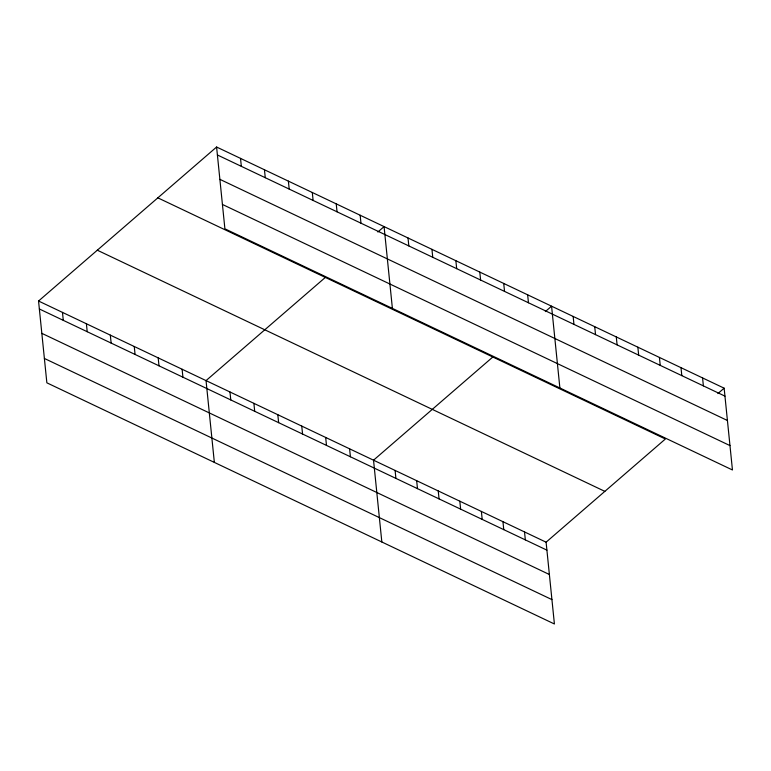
<?xml version="1.0" encoding="UTF-8"?>
<svg xmlns="http://www.w3.org/2000/svg" width="771" height="771" viewBox="0 0 771 771"><rect width="100%" height="100%" fill="white"/><g stroke="black" fill="none" stroke-linecap="round" stroke-linejoin="round"><path stroke-width="1.16" d="M157.843 197.848L665.383 438.998L546.099 542.186L554.407 623.98L46.858 382.821L38.55 301.027L216.593 147.02L724.142 388.179L732.45 469.973L224.901 228.814L216.593 147.02M325.333 277.425L206.04 380.614L214.348 462.398M377.857 231.994L384.083 226.607L392.391 308.4M492.823 357.012L373.53 460.191L381.838 541.984M545.348 311.58L551.573 306.183L559.881 387.977M717.907 393.567L724.142 388.179M217.403 154.971L724.952 396.13M219.88 179.335L727.429 420.494M222.434 204.45L729.973 445.599M97.31 250.209L604.85 491.368M38.55 301.027L546.099 542.186M39.36 308.978L546.899 550.137M41.836 333.342L549.376 574.501M44.381 358.448L551.93 599.607M702.574 377.935L703.383 385.876M681.005 367.68L681.805 375.631M659.427 357.436L660.236 365.377M637.858 347.181L638.667 355.132M616.289 336.937L617.099 344.878M594.72 326.682L595.53 334.633M573.152 316.438L573.952 324.389M527.653 294.821L528.453 302.762M503.723 283.449L504.533 291.399M524.521 531.942L525.33 539.883M479.793 272.076L480.603 280.027M502.952 521.688L503.762 529.638M481.383 511.443L482.193 519.384M455.873 260.714L456.673 268.655M459.815 501.189L460.624 509.139M431.943 249.341L432.753 257.292M438.246 490.944L439.046 498.885M408.013 237.969L408.823 245.92M416.668 480.69L417.477 488.641M395.099 470.445L395.909 478.386M360.163 215.234L360.963 223.185M336.233 203.872L337.043 211.813M349.6 448.828L350.41 456.769M312.303 192.499L313.113 200.45M325.68 437.456L326.48 445.407M288.383 181.127L289.183 189.078M301.75 426.084L302.56 434.034M264.453 169.765L265.263 177.706M277.82 414.721L278.63 422.662M240.523 158.392L241.333 166.343M253.89 403.349L254.7 411.3M229.97 391.976L230.77 399.927M182.11 369.242L182.92 377.192M158.19 357.869L158.99 365.82M134.26 346.507L135.07 354.448M110.33 335.134L111.14 343.085M86.4 323.762L87.21 331.713M62.48 312.4L63.28 320.35"/></g></svg>
